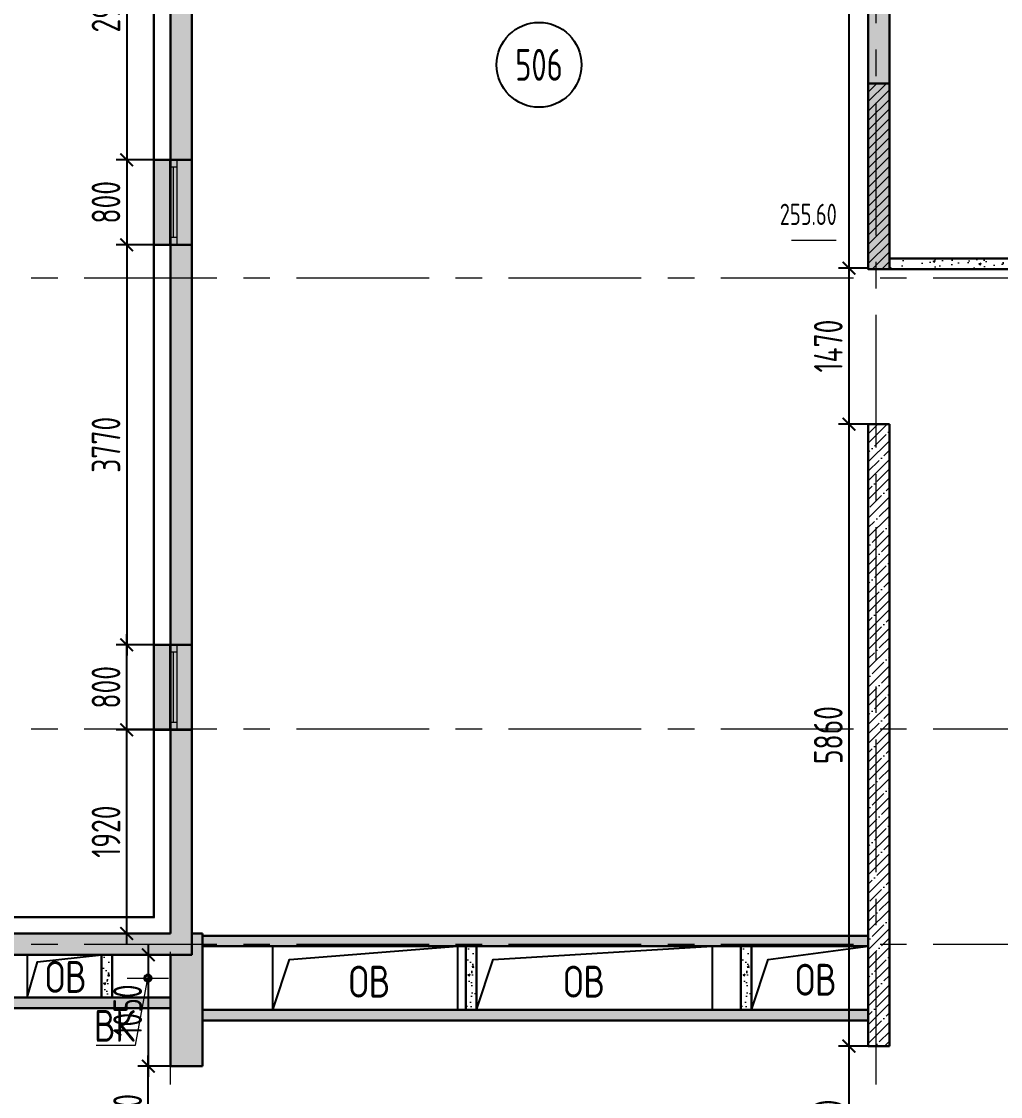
# Model space of a CAD drawing. Header units: millimetres. Extents: x -360149 to 682031, y -35655 to 209517.
# Drawn here: x 334400 to 343626, y 63281 to 73410 of the extents above; entities that cross this region are included whole.
import ezdxf
from ezdxf import colors
from ezdxf.entities.mleader import LeaderData, LeaderLine
from ezdxf.enums import TextEntityAlignment as Align
from ezdxf.math import Vec2, Vec3

# ---------------------------------------------------------------- set-up
doc = ezdxf.new("R2010")
doc.units = ezdxf.units.MM
doc.header["$MEASUREMENT"] = 0
doc.header["$PDMODE"] = 3
doc.header["$PDSIZE"] = -4
doc.linetypes.add('CENTER', pattern=[2, 1.25, -0.25, 0.25, -0.25])
doc.layers.get('0').update_dxf_attribs({"color": 250, "lineweight": 9})
doc.layers.get('Defpoints').update_dxf_attribs({"color": 6})
for name, color, linetype, lineweight in [('_ВК-К1', 14, 'Continuous', 40), ('АР_Маркер экспликации', 239, 'Continuous', 13), ('АР_Навесной фасад', 147, 'Continuous', 5), ('АР_Номер помещения', 1, 'Continuous', 25), ('АР_Окна БЛОК', 250, 'Continuous', 13), ('АР_Оси', 195, 'Continuous', 9), ('АР_Отметки', 250, 'Continuous', 15), ('АР_Перегородки газоблок', 165, 'Continuous', 30), ('АР_Перегородки газоблок_Штрих', 165, 'Continuous', 5), ('АР_Помещения_площадь', 19, 'Continuous', 9), ('АР_Сущ Несущая стена', 216, 'Continuous', 30), ('АР_Штриховка монолит', 250, 'Continuous', 9), ('Подвал', 250, 'Continuous', 30)]:
    doc.layers.add(name, color=color, linetype=linetype, lineweight=lineweight)
doc.layers.add('АР_Закладка сущ.проема', color=7, linetype='Continuous', lineweight=30, true_color=0xc70000)
doc.layers.add('АР_Закладка сущ.проема_штриховка', color=7, linetype='Continuous', lineweight=9, true_color=0xc70000)
doc.layers.add('АР_Отверстия', color=251, linetype='Continuous')
doc.layers.add('М_проемы ОВ 4-5эт', color=30, linetype='Continuous')
doc.layers.add('Для уточнения шахт ОВ', color=20, linetype='Continuous', lineweight=30, plot=False)
doc.styles.add('ICOCPEUR', font='isocpeur.ttf')
doc.styles.add('ISOCPEUR', font='isocpeur.ttf', dxfattribs={"width": 0.7})
doc.styles.get("Standard").update_dxf_attribs({"font": 'isocpeur.ttf', "width": 0.7})
doc.dimstyles.new('R_100', dxfattribs={"dimtxt": 270, "dimasz": 120, "dimexe": 100, "dimexo": 0, "dimgap": 60, "dimtad": 1, "dimdec": 0, "dimrnd": 5, "dimzin": 0, "dimdsep": 46, "dimtxsty": 'ISOCPEUR', "dimblk": 'ARCHTICK', "dimcen": 0, "dimdle": 100, "dimclrd": 256, "dimclre": 256, "dimclrt": 256, "dimadec": 0, "dimazin": 0, "dimtfac": 2, "dimtdec": 0, "dimtofl": 0, "dimtmove": 1, "dimatfit": 3, "dimfxl": 1, "dimtvp": 3, "dimtolj": 1, "dimtzin": 0, "dimarcsym": 0})
pattern_1 = [(50, (134544, 0), (215.17805, -18.82564), [22.5, -247.5]), (355, (134544, 0), (-41.6254, 225.65764), [18, -198]), (100.45144, (134561.93, -1.57), (173.55265, 206.832), [19.12206, -210.34263]), (46.1842, (134544, 60), (320.1724, -49.6558), [33.75, -371.25]), (96.63564, (134570.68, 55.86), (280.3986, 292.2356), [28.6831, -315.51413]), (351.18416, (134544, 60), (280.3986, 292.2356), [27, -297]), (21, (134574, 45), (179.07212, -120.78567), [22.5, -247.5]), (326, (134574, 45), (72.9946, 217.54501), [18, -198]), (71.45144, (134588.92, 34.93), (252.06671, 96.75935), [19.12206, -210.34263]), (37.5, (134544, 0), (3.647957, 99.868156), [0, -195.6, 0, -201, 0, -198.75]), (7.5, (134544, 0), (78.92086, 118.323514), [0, -114.6, 0, -191.1, 0, -75.75]), (327.5, (134477.1, 0), (160.14673, -6.766462), [0, -75, 0, -234, 0, -310.5]), (317.5, (134447.1, 0), (174.95585, 30.031495), [0, -97.5, 0, -155.4, 0, -220.5])]

# ---------------------------------------------------------------- blocks, each defined once
blk = doc.blocks.new('*U368')
at = {"true_color": 0xffffff}
h = blk.add_hatch(color=7, dxfattribs=at)
h.dxf.hatch_style = 1
h.paths.add_polyline_path([(-800, 140), (0, 140), (0, -220), (-800, -220)])
at = {"lineweight": 30}
for p, q in [((-800, 140), (-800, -220)), ((0, 140), (0, -220))]:
    blk.add_line(p, q, dxfattribs=at)
for p, q in [((-800, 140), (0, 140)), ((-800, 140), (-800, 140)), ((-800, 140), (-800, 140)), ((0, 140), (0, 140)), ((0, 140), (0, 140)), ((-800, 0), (0, 0)), ((-800, -70), (0, -70)), ((-730, 0), (-730, -70)), ((-730, -35), (-70, -35)), ((-70, 0), (-70, -70)), ((0, -220), (-800, -220))]:
    blk.add_line(p, q)
blk = doc.blocks.new('_ArchTick')
at = {"color": 0, "linetype": 'ByBlock', "const_width": 0.15}
blk.add_lwpolyline([(-0.5, -0.5), (0.5, 0.5)], dxfattribs=at)
blk = doc.blocks.new('*D720')
at = {"layer": 'Defpoints', "lineweight": -2, "ltscale": 100, "transparency": 16777216}
for p, q in [((335595, 64716), (335595, 63466)), ((335805, 64616), (335495, 64616)), ((335805, 63566), (335495, 63566))]:
    blk.add_line(p, q, dxfattribs=at)
at = {"layer": 'Defpoints', "color": 0, "lineweight": 13, "ltscale": 100, "transparency": 16777216}
for p in [(335805, 64616), (335595, 63566), (335805, 63566)]:
    blk.add_point(p, dxfattribs=at)
at = {"layer": 'Defpoints', "lineweight": -2, "ltscale": 100, "transparency": 16777216, "xscale": 120, "yscale": 120, "zscale": 120}
for p, rotation in [((335595, 64616), 90), ((335595, 63566), 270)]:
    blk.add_blockref('_ArchTick', p, dxfattribs=dict(at, rotation=rotation))
at = {"layer": 'Defpoints', "lineweight": 30, "ltscale": 100, "transparency": 16777216, "insert": (335400, 64091), "char_height": 270, "attachment_point": 5, "rotation": 90, "style": 'ISOCPEUR'}
blk.add_mtext('\\A1;1050', dxfattribs=at)
blk = doc.blocks.new('*D721')
at = {"layer": 'Defpoints', "lineweight": -2, "ltscale": 100, "transparency": 16777216}
for p, q in [((335595, 62546), (335595, 63666)), ((335805, 63566), (335495, 63566)), ((335805, 62646), (335495, 62646))]:
    blk.add_line(p, q, dxfattribs=at)
at = {"layer": 'Defpoints', "color": 0, "lineweight": 13, "ltscale": 100, "transparency": 16777216}
for p in [(335595, 63566), (335805, 63566), (335805, 62646)]:
    blk.add_point(p, dxfattribs=at)
at = {"layer": 'Defpoints', "lineweight": -2, "ltscale": 100, "transparency": 16777216, "xscale": 120, "yscale": 120, "zscale": 120}
for p, rotation in [((335595, 63566), 90), ((335595, 62646), 270)]:
    blk.add_blockref('_ArchTick', p, dxfattribs=dict(at, rotation=rotation))
at = {"layer": 'Defpoints', "lineweight": 30, "ltscale": 100, "transparency": 16777216, "insert": (335400, 63106), "char_height": 270, "attachment_point": 5, "rotation": 90, "style": 'ISOCPEUR'}
blk.add_mtext('\\A1;920', dxfattribs=at)
blk = doc.blocks.new('*D718')
at = {"layer": 'Defpoints', "lineweight": -2, "ltscale": 100, "transparency": 16777216}
for p, q in [((342198, 63856), (342198, 62156)), ((342380, 63756), (342098, 63756)), ((342380, 62256), (342098, 62256))]:
    blk.add_line(p, q, dxfattribs=at)
at = {"layer": 'Defpoints', "color": 0, "lineweight": 13, "ltscale": 100, "transparency": 16777216}
for p in [(342380, 63756), (342198, 62256), (342380, 62256)]:
    blk.add_point(p, dxfattribs=at)
at = {"layer": 'Defpoints', "lineweight": -2, "ltscale": 100, "transparency": 16777216, "xscale": 120, "yscale": 120, "zscale": 120}
for p, rotation in [((342198, 63756), 90), ((342198, 62256), 270)]:
    blk.add_blockref('_ArchTick', p, dxfattribs=dict(at, rotation=rotation))
at = {"layer": 'Defpoints', "lineweight": 30, "ltscale": 100, "transparency": 16777216, "insert": (342003, 63006), "char_height": 270, "attachment_point": 5, "rotation": 90, "style": 'ISOCPEUR'}
blk.add_mtext('\\A1;1500', dxfattribs=at)
blk = doc.blocks.new('*D719')
at = {"layer": 'Defpoints', "lineweight": -2, "ltscale": 100, "transparency": 16777216}
for p, q in [((342198, 69716), (342198, 63656)), ((342380, 69616), (342098, 69616)), ((342380, 63756), (342098, 63756))]:
    blk.add_line(p, q, dxfattribs=at)
at = {"layer": 'Defpoints', "color": 0, "lineweight": 13, "ltscale": 100, "transparency": 16777216}
for p in [(342380, 69616), (342198, 63756), (342380, 63756)]:
    blk.add_point(p, dxfattribs=at)
at = {"layer": 'Defpoints', "lineweight": -2, "ltscale": 100, "transparency": 16777216, "xscale": 120, "yscale": 120, "zscale": 120}
for p, rotation in [((342198, 69616), 90), ((342198, 63756), 270)]:
    blk.add_blockref('_ArchTick', p, dxfattribs=dict(at, rotation=rotation))
at = {"layer": 'Defpoints', "lineweight": 30, "ltscale": 100, "transparency": 16777216, "insert": (342003, 66686), "char_height": 270, "attachment_point": 5, "rotation": 90, "style": 'ISOCPEUR'}
blk.add_mtext('\\A1;5860', dxfattribs=at)
blk = doc.blocks.new('*D662')
at = {"layer": 'Defpoints', "lineweight": -2, "ltscale": 100, "transparency": 16777216}
for p, q in [((342198, 71186), (342198, 69516)), ((342380, 71086), (342098, 71086)), ((342380, 69616), (342098, 69616))]:
    blk.add_line(p, q, dxfattribs=at)
at = {"layer": 'Defpoints', "color": 0, "lineweight": 13, "ltscale": 100, "transparency": 16777216}
for p in [(342380, 71086), (342198, 69616), (342380, 69616)]:
    blk.add_point(p, dxfattribs=at)
at = {"layer": 'Defpoints', "lineweight": -2, "ltscale": 100, "transparency": 16777216, "xscale": 120, "yscale": 120, "zscale": 120}
for p, rotation in [((342198, 71086), 90), ((342198, 69616), 270)]:
    blk.add_blockref('_ArchTick', p, dxfattribs=dict(at, rotation=rotation))
at = {"layer": 'Defpoints', "lineweight": 30, "ltscale": 100, "transparency": 16777216, "insert": (342003, 70351), "char_height": 270, "attachment_point": 5, "rotation": 90, "style": 'ISOCPEUR'}
blk.add_mtext('\\A1;1470', dxfattribs=at)
blk = doc.blocks.new('*D724')
at = {"layer": 'Defpoints', "lineweight": -2, "ltscale": 100, "transparency": 16777216}
for p, q in [((342198, 82586), (342198, 70986)), ((342380, 82486), (342098, 82486)), ((342380, 71086), (342098, 71086))]:
    blk.add_line(p, q, dxfattribs=at)
at = {"layer": 'Defpoints', "color": 0, "lineweight": 13, "ltscale": 100, "transparency": 16777216}
for p in [(342380, 82486), (342198, 71086), (342380, 71086)]:
    blk.add_point(p, dxfattribs=at)
at = {"layer": 'Defpoints', "lineweight": -2, "ltscale": 100, "transparency": 16777216, "xscale": 120, "yscale": 120, "zscale": 120}
for p, rotation in [((342198, 82486), 90), ((342198, 71086), 270)]:
    blk.add_blockref('_ArchTick', p, dxfattribs=dict(at, rotation=rotation))
at = {"layer": 'Defpoints', "lineweight": 30, "ltscale": 100, "transparency": 16777216, "insert": (342003, 76786), "char_height": 270, "attachment_point": 5, "rotation": 90, "style": 'ISOCPEUR'}
blk.add_mtext('\\A1;11400', dxfattribs=at)
blk = doc.blocks.new('*D749')
at = {"layer": 'Defpoints', "lineweight": -2, "ltscale": 100, "transparency": 16777216}
for p, q in [((335391, 64716), (335391, 66836)), ((335805, 66736), (335291, 66736)), ((335805, 64816), (335291, 64816))]:
    blk.add_line(p, q, dxfattribs=at)
at = {"layer": 'Defpoints', "color": 0, "lineweight": 13, "ltscale": 100, "transparency": 16777216}
for p in [(335391, 66736), (335805, 66736), (335805, 64816)]:
    blk.add_point(p, dxfattribs=at)
at = {"layer": 'Defpoints', "lineweight": -2, "ltscale": 100, "transparency": 16777216, "xscale": 120, "yscale": 120, "zscale": 120}
for p, rotation in [((335391, 66736), 90), ((335391, 64816), 270)]:
    blk.add_blockref('_ArchTick', p, dxfattribs=dict(at, rotation=rotation))
at = {"layer": 'Defpoints', "lineweight": 30, "ltscale": 100, "transparency": 16777216, "insert": (335196, 65776), "char_height": 270, "attachment_point": 5, "rotation": 90, "style": 'ISOCPEUR'}
blk.add_mtext('\\A1;1920', dxfattribs=at)
blk = doc.blocks.new('*D752')
at = {"layer": 'Defpoints', "lineweight": -2, "ltscale": 100, "transparency": 16777216}
for p, q in [((335391, 66636), (335391, 67636)), ((335645, 67536), (335291, 67536)), ((335645, 66736), (335291, 66736))]:
    blk.add_line(p, q, dxfattribs=at)
at = {"layer": 'Defpoints', "color": 0, "lineweight": 13, "ltscale": 100, "transparency": 16777216}
for p in [(335391, 67536), (335645, 67536), (335645, 66736)]:
    blk.add_point(p, dxfattribs=at)
at = {"layer": 'Defpoints', "lineweight": -2, "ltscale": 100, "transparency": 16777216, "xscale": 120, "yscale": 120, "zscale": 120}
for p, rotation in [((335391, 67536), 90), ((335391, 66736), 270)]:
    blk.add_blockref('_ArchTick', p, dxfattribs=dict(at, rotation=rotation))
at = {"layer": 'Defpoints', "lineweight": 30, "ltscale": 100, "transparency": 16777216, "insert": (335196, 67136), "char_height": 270, "attachment_point": 5, "rotation": 90, "style": 'ISOCPEUR'}
blk.add_mtext('\\A1;800', dxfattribs=at)
blk = doc.blocks.new('*D753')
at = {"layer": 'Defpoints', "lineweight": -2, "ltscale": 100, "transparency": 16777216}
for p, q in [((335391, 71406), (335391, 67436)), ((335645, 71306), (335291, 71306)), ((335645, 67536), (335291, 67536))]:
    blk.add_line(p, q, dxfattribs=at)
at = {"layer": 'Defpoints', "color": 0, "lineweight": 13, "ltscale": 100, "transparency": 16777216}
for p in [(335645, 71306), (335391, 67536), (335645, 67536)]:
    blk.add_point(p, dxfattribs=at)
at = {"layer": 'Defpoints', "lineweight": -2, "ltscale": 100, "transparency": 16777216, "xscale": 120, "yscale": 120, "zscale": 120}
for p, rotation in [((335391, 71306), 90), ((335391, 67536), 270)]:
    blk.add_blockref('_ArchTick', p, dxfattribs=dict(at, rotation=rotation))
at = {"layer": 'Defpoints', "lineweight": 30, "ltscale": 100, "transparency": 16777216, "insert": (335196, 69421), "char_height": 270, "attachment_point": 5, "rotation": 90, "style": 'ISOCPEUR'}
blk.add_mtext('\\A1;3770', dxfattribs=at)
blk = doc.blocks.new('*D754')
at = {"layer": 'Defpoints', "lineweight": -2, "ltscale": 100, "transparency": 16777216}
for p, q in [((335391, 72206), (335391, 71206)), ((335645, 72106), (335291, 72106)), ((335645, 71306), (335291, 71306))]:
    blk.add_line(p, q, dxfattribs=at)
at = {"layer": 'Defpoints', "color": 0, "lineweight": 13, "ltscale": 100, "transparency": 16777216}
for p in [(335645, 72106), (335391, 71306), (335645, 71306)]:
    blk.add_point(p, dxfattribs=at)
at = {"layer": 'Defpoints', "lineweight": -2, "ltscale": 100, "transparency": 16777216, "xscale": 120, "yscale": 120, "zscale": 120}
for p, rotation in [((335391, 72106), 90), ((335391, 71306), 270)]:
    blk.add_blockref('_ArchTick', p, dxfattribs=dict(at, rotation=rotation))
at = {"layer": 'Defpoints', "lineweight": 30, "ltscale": 100, "transparency": 16777216, "insert": (335196, 71706), "char_height": 270, "attachment_point": 5, "rotation": 90, "style": 'ISOCPEUR'}
blk.add_mtext('\\A1;800', dxfattribs=at)
blk = doc.blocks.new('*D668')
at = {"layer": 'Defpoints', "lineweight": -2, "ltscale": 100, "transparency": 16777216}
for p, q in [((335391, 75146), (335391, 72006)), ((335645, 75046), (335291, 75046)), ((335645, 72106), (335291, 72106))]:
    blk.add_line(p, q, dxfattribs=at)
at = {"layer": 'Defpoints', "color": 0, "lineweight": 13, "ltscale": 100, "transparency": 16777216}
for p in [(335645, 75046), (335391, 72106), (335645, 72106)]:
    blk.add_point(p, dxfattribs=at)
at = {"layer": 'Defpoints', "lineweight": -2, "ltscale": 100, "transparency": 16777216, "xscale": 120, "yscale": 120, "zscale": 120}
for p, rotation in [((335391, 75046), 90), ((335391, 72106), 270)]:
    blk.add_blockref('_ArchTick', p, dxfattribs=dict(at, rotation=rotation))
at = {"layer": 'Defpoints', "lineweight": 30, "ltscale": 100, "transparency": 16777216, "insert": (335196, 73576), "char_height": 270, "attachment_point": 5, "rotation": 90, "style": 'ISOCPEUR'}
blk.add_mtext('\\A1;2940', dxfattribs=at)
blk = doc.blocks.new('_DotSmall')
at = {"color": 0, "linetype": 'ByBlock', "const_width": 0.5}
blk.add_lwpolyline([(-0.0625, 0, 1), (0.0625, 0, 1)], format="xyb", close=True, dxfattribs=at)
blk = doc.blocks.new('A$C6552fe61')
at = {"layer": '_ВК-К1', "color": 18, "lineweight": 9, "ltscale": 100, "true_color": 0x000000}
for p, q in [((0, 192), (0, -192)), ((-195, 0), (195, 0))]:
    blk.add_line(p, q, dxfattribs=at)
blk = doc.blocks.new('*U1725')
at = {"layer": 'АР_Номер помещения', "color": 7}
blk.add_circle((-15017, -5998), 400, dxfattribs=at)
at = {"layer": 'АР_Помещения_площадь', "color": 7}
blk.add_line((-12215, -7654), (-12637, -7654), dxfattribs=at)
at = {"color": 7, "style": 'ISOCPEUR', "width": 0.7, "flags": 1}
blk.add_attdef('КАТЕГОРИЯ', (-499, -2092), '', height=250, dxfattribs=at)
at = {"layer": 'АР_Номер помещения', "color": 7, "style": 'ISOCPEUR', "width": 0.7}
blk.add_attdef('НОМЕР_ПОМЕЩЕНИЯ', text='', height=300, dxfattribs=at).set_placement((-15017, -5998), align=Align.MIDDLE_CENTER)
at = {"layer": 'АР_Помещения_площадь', "color": 7, "lineweight": 30, "width": 0.7, "flags": 104}
blk.add_attdef('ИМЯ_ПОМЕЩЕНИЯ', text='', height=100, dxfattribs=at).set_placement((158, 1217), align=Align.MIDDLE_CENTER)
at = {"layer": 'АР_Помещения_площадь', "color": 7, "style": 'ISOCPEUR', "width": 0.7}
blk.add_attdef('ПЛОЩАДЬ_ПОМЕЩЕНИЯ', text='', height=200, dxfattribs=at).set_placement((-12210, -7407), align=Align.MIDDLE_RIGHT)

msp = doc.modelspace()

# ---------------------------------------------------------------- hatches: boundary and pattern name
at = {"layer": 'АР_Закладка сущ.проема_штриховка', "ltscale": 100, "true_color": 0xff0505}
h = msp.add_hatch(dxfattribs=at)
h.set_pattern_fill('ANSI31', color=1, scale=20)
h.set_pattern_definition([(45, (222198.76, -11245.566), (-44.90128, 44.90128), [])])
h.paths.add_polyline_path([(342379.61, 72825.68), (342379.61, 71075.68), (342579.61, 71075.68), (342579.61, 72825.68)])
at = {"layer": 'АР_Перегородки газоблок_Штрих', "ltscale": 100}
h = msp.add_hatch(dxfattribs=at)
h.set_pattern_fill('AR-CONC', color=256, scale=30)
h.set_pattern_definition([(50, (-38625, -3920.07), (215.178055, -18.82564), [22.5, -247.5]), (355, (-38625, -3920.07), (-41.6254, 225.65764), [18, -198]), (100.451444, (-38607.07, -3921.64), (173.55265, 206.832), [19.12206, -210.34263]), (46.1842, (-38625, -3860.07), (320.1724, -49.65578), [33.75, -371.25]), (96.63564, (-38598.32, -3864.2), (280.39858, 292.23558), [28.6831, -315.51413]), (351.18416, (-38625, -3860.07), (280.39858, 292.23558), [27, -297]), (21, (-38595, -3875.07), (179.072116, -120.78567), [22.5, -247.5]), (326, (-38595, -3875.07), (72.9946, 217.54501), [18, -198]), (71.451445, (-38580.08, -3885.14), (252.06671, 96.75935), [19.12206, -210.34263]), (37.5, (-38625, -3920.07), (3.647957, 99.868156), [0, -195.6, 0, -201, 0, -198.75]), (7.5, (-38625, -3920.07), (78.92086, 118.323514), [0, -114.6, 0, -191.1, 0, -75.75]), (327.5, (-38691.9, -3920.07), (160.146731, -6.766462), [0, -75, 0, -234, 0, -310.5]), (317.5, (-38721.9, -3920.07), (174.95585, 30.031495), [0, -97.5, 0, -155.4, 0, -220.5])])
h.paths.add_polyline_path([(343824.61, 71075.68), (343824.61, 71175.68), (342579.61, 71175.68), (342579.61, 71075.68)])
h.paths.add_polyline_path([(344994.61, 71175.68), (344994.61, 71075.68), (346519.61, 71075.68), (346519.61, 71175.68)])
h = msp.add_hatch(dxfattribs=at)
h.set_pattern_fill('AR-CONC', color=256, scale=30)
h.set_pattern_definition(pattern_1)
h.paths.add_polyline_path([(342379.97, 64795.68), (336104.61, 64795.68), (336104.61, 64695.68), (342379.61, 64696.53), (342379.26, 64695.68)])
h = msp.add_hatch(dxfattribs=at)
h.set_pattern_fill('AR-CONC', color=256, scale=30)
h.set_pattern_definition([(50, (131851.8, 2e-05), (215.17805, -18.82564), [22.5, -247.5]), (355, (131851.8, 2e-05), (-41.6254, 225.65764), [18, -198]), (100.45144, (131869.73, -1.57), (173.55265, 206.832), [19.12206, -210.34263]), (46.1842, (131851.8, 60), (320.1724, -49.6558), [33.75, -371.25]), (96.63564, (131878.48, 55.86), (280.3986, 292.2356), [28.6831, -315.51413]), (351.18416, (131851.8, 60), (280.3986, 292.2356), [27, -297]), (21, (131881.8, 45), (179.07212, -120.78567), [22.5, -247.5]), (326, (131881.8, 45), (72.9946, 217.54501), [18, -198]), (71.45144, (131896.72, 34.93), (252.06671, 96.75935), [19.12206, -210.34263]), (37.5, (131851.795, 2e-05), (3.647957, 99.868156), [0, -195.6, 0, -201, 0, -198.75]), (7.5, (131851.8, 2e-05), (78.92086, 118.323514), [0, -114.6, 0, -191.1, 0, -75.75]), (327.5, (131784.895, 2e-05), (160.14673, -6.766462), [0, -75, 0, -234, 0, -310.5]), (317.5, (131754.9, 2e-05), (174.95585, 30.031495), [0, -97.5, 0, -155.4, 0, -220.5])])
h.paths.add_polyline_path([(338687.41, 64695.68), (338587.41, 64695.68), (338587.41, 64095.68), (338687.41, 64095.68)])
h = msp.add_hatch(dxfattribs=at)
h.set_pattern_fill('AR-CONC', color=256, scale=30)
h.set_pattern_definition([(50, (134444, 2e-05), (215.17805, -18.82564), [22.5, -247.5]), (355, (134444, 2e-05), (-41.6254, 225.65764), [18, -198]), (100.45144, (134461.93, -1.57), (173.55265, 206.832), [19.12206, -210.34263]), (46.1842, (134444, 60), (320.1724, -49.6558), [33.75, -371.25]), (96.63564, (134470.68, 55.86), (280.3986, 292.2356), [28.6831, -315.51413]), (351.18416, (134444, 60), (280.3986, 292.2356), [27, -297]), (21, (134474, 45), (179.07212, -120.78567), [22.5, -247.5]), (326, (134474, 45), (72.9946, 217.54501), [18, -198]), (71.45144, (134488.92, 34.93), (252.06671, 96.75935), [19.12206, -210.34263]), (37.5, (134444, 2e-05), (3.647957, 99.868156), [0, -195.6, 0, -201, 0, -198.75]), (7.5, (134444, 2e-05), (78.92086, 118.323514), [0, -114.6, 0, -191.1, 0, -75.75]), (327.5, (134377.1, 2e-05), (160.14673, -6.766462), [0, -75, 0, -234, 0, -310.5]), (317.5, (134347.1, 2e-05), (174.95585, 30.031495), [0, -97.5, 0, -155.4, 0, -220.5])])
h.paths.add_polyline_path([(341279.61, 64695.68), (341179.61, 64695.68), (341179.61, 64095.68), (341279.61, 64095.68)])
h = msp.add_hatch(dxfattribs=at)
h.set_pattern_fill('AR-CONC', color=256, scale=30)
h.set_pattern_definition([(50, (128417.63, -80), (215.17805, -18.82564), [22.5, -247.5]), (355, (128417.63, -80), (-41.6254, 225.65764), [18, -198]), (100.45144, (128435.56, -81.57), (173.55265, 206.832), [19.12206, -210.34263]), (46.1842, (128417.63, -20), (320.1724, -49.6558), [33.75, -371.25]), (96.63564, (128444.3, -24.14), (280.3986, 292.2356), [28.6831, -315.51413]), (351.18416, (128417.63, -20), (280.3986, 292.2356), [27, -297]), (21, (128447.63, -35), (179.07212, -120.78567), [22.5, -247.5]), (326, (128447.63, -35), (72.9946, 217.54501), [18, -198]), (71.45144, (128462.55, -45.07), (252.06671, 96.75935), [19.12206, -210.34263]), (37.5, (128417.63, -80), (3.647957, 99.868156), [0, -195.6, 0, -201, 0, -198.75]), (7.5, (128417.63, -80), (78.92086, 118.323514), [0, -114.6, 0, -191.1, 0, -75.75]), (327.5, (128350.73, -80), (160.14673, -6.766462), [0, -75, 0, -234, 0, -310.5]), (317.5, (128320.73, -80), (174.95585, 30.031495), [0, -97.5, 0, -155.4, 0, -220.5])])
h.paths.add_polyline_path([(335253.24, 64615.68), (335153.24, 64615.68), (335153.24, 64213.43), (335253.24, 64213.43)])
h = msp.add_hatch(dxfattribs=at)
h.set_pattern_fill('AR-CONC', color=256, scale=30)
h.set_pattern_definition([(50, (406420.31, 0), (215.17805, -18.82564), [22.5, -247.5]), (355, (406420.31, 0), (-41.6254, 225.65764), [18, -198]), (100.45144, (406438.24, -1.57), (173.55265, 206.832), [19.12206, -210.34263]), (46.1842, (406420.3, 60), (320.1724, -49.6558), [33.75, -371.25]), (96.63564, (406447, 55.86), (280.3986, 292.2356), [28.6831, -315.5141]), (351.18416, (406420.3, 60), (280.3986, 292.2356), [27, -297]), (21, (406450.31, 45), (179.0721, -120.78567), [22.5, -247.5]), (326, (406450.31, 45), (72.9946, 217.545), [18, -198]), (71.45144, (406465.23, 34.93), (252.0667, 96.75935), [19.12206, -210.34263]), (37.5, (406420.31, 0), (3.647957, 99.868156), [0, -195.6, 0, -201, 0, -198.75]), (7.5, (406420.31, 0), (78.92086, 118.32351), [0, -114.6, 0, -191.1, 0, -75.75]), (327.5, (406353.41, 0), (160.14673, -6.76646), [0, -75, 0, -234, 0, -310.5]), (317.5, (406323.41, 0), (174.95585, 30.0315), [0, -97.5, 0, -155.4, 0, -220.5])])
h.paths.add_polyline_path([(335804.61, 64213.43), (335203.24, 64213.43), (335103.24, 64213.43), (329654.61, 64213.43), (329654.61, 64113.43), (335804.61, 64113.43)])
h = msp.add_hatch(dxfattribs=at)
h.set_pattern_fill('AR-CONC', color=256, scale=30)
h.set_pattern_definition(pattern_1)
h.paths.add_polyline_path([(342379.97, 64095.68), (336104.61, 64095.68), (336104.61, 63995.26), (342379.61, 63996.1), (342379.26, 63975.68)])
at = {"layer": 'АР_Штриховка монолит', "ltscale": 100}
h = msp.add_hatch(dxfattribs=at)
h.set_pattern_fill('ANSI35', color=256, scale=500)
h.paths.add_polyline_path([(336004.61, 82485.68), (342379.61, 82485.68), (342379.61, 71075.68), (342579.61, 71075.68), (342579.61, 82485.68), (346419.61, 82485.68), (346419.61, 82685.68), (335804.62, 82685.68), (335804.61, 82485.68), (336004.61, 82485.68)])
h = msp.add_hatch(dxfattribs=at)
h.set_pattern_fill('ANSI35', color=256, scale=500)
h.paths.add_polyline_path([(336004.56, 82485.68), (335804.56, 82485.68), (335804.56, 64815.68), (329454.61, 64815.68), (329454.61, 64615.68), (329654.61, 64615.68), (335804.61, 64615.68), (335804.61, 63565.68), (336104.61, 63565.68), (336104.61, 64815.68), (336004.61, 64815.68)])
h = msp.add_hatch(dxfattribs=at)
h.set_pattern_fill('ANSI35', color=256, scale=500)
h.paths.add_polyline_path([(342579.61, 69615.68), (342379.61, 69615.68), (342379.61, 63755.68), (342579.61, 63755.68)])

# ---------------------------------------------------------------- linework, layer by layer
at = {"layer": '_ВК-К1', "color": 18, "lineweight": 9, "ltscale": 100, "true_color": 0x000000}
msp.add_line((335489.25, 64395.84), (335693.16, 64395.84), dxfattribs=at)
at = {"layer": '_ВК-К1', "color": 18, "lineweight": 40, "ltscale": 100, "true_color": 0x000000}
msp.add_circle((335591.21, 64395.84), 30, dxfattribs=at)
at = {"layer": 'Defpoints', "color": 3, "lineweight": 30, "ltscale": 100}
msp.add_lwpolyline([(329654.61, 55305.68), (329654.61, 64615.68), (336004.61, 64615.68), (336004.61, 82485.68), (342238.81, 82485.68), (342379.61, 74952), (346719.61, 74865.68), (346719.61, 86350.68), (380919.61, 86350.68), (380919.61, 74865.68), (385229.61, 74865.68)], dxfattribs=at)
at = {"layer": 'АР_Закладка сущ.проема', "ltscale": 100}
msp.add_lwpolyline([(342579.61, 72825.68), (342379.61, 72825.68), (342379.61, 71075.68), (342579.61, 71075.68)], close=True, dxfattribs=at)
at = {"layer": 'АР_Навесной фасад', "ltscale": 100}
for p, q in [((335644.61, 64975.68), (335644.61, 82845.68)), ((335654.61, 64965.68), (335654.61, 82835.68)), ((329294.23, 64975.68), (335644.61, 64975.68)), ((329304.23, 64965.68), (335654.61, 64965.68))]:
    msp.add_line(p, q, dxfattribs=at)
at = {"layer": 'АР_Оси', "linetype": 'CENTER', "ltscale": 1000}
for p, q in [((335804.61, 53394.41), (335804.61, 87278.34)), ((342454.61, 53394.41), (342454.61, 82776.94)), ((316990.86, 70995.68), (400588.02, 70995.68)), ((316990.86, 66745.68), (400588.02, 66745.68)), ((316990.86, 64715.68), (400588.02, 64715.68))]:
    msp.add_line(p, q, dxfattribs=at)
at = {"layer": 'АР_Перегородки газоблок', "ltscale": 100}
for p, q in [((335153.24, 64213.43), (335153.24, 64615.68)), ((335253.24, 64213.43), (335253.24, 64615.68)), ((335804.61, 64213.43), (329654.61, 64213.43)), ((335804.61, 64113.43), (329654.61, 64113.43))]:
    msp.add_line(p, q, dxfattribs=at)
for points in [[(342579.61, 71175.68), (343824.61, 71175.68)], [(343824.61, 71075.68), (342579.61, 71075.68)], [(336104.61, 64795.68), (342379.61, 64795.68)], [(336104.61, 64695.68), (342379.61, 64695.68)], [(338587.41, 64695.68), (338587.41, 64095.68)], [(338687.41, 64695.68), (338687.41, 64095.68)], [(341179.61, 64695.68), (341179.61, 64095.68)], [(341279.61, 64695.68), (341279.61, 64095.68)], [(342379.61, 64095.68), (336104.61, 64095.68)], [(342379.61, 63995.68), (336104.61, 63995.68)]]:
    msp.add_lwpolyline(points, dxfattribs=at)
at = {"layer": 'АР_Сущ Несущая стена', "ltscale": 100}
for p, q in [((335804.61, 64815.68), (335804.61, 82685.68)), ((336004.61, 64815.68), (336004.61, 82485.68)), ((342379.61, 71075.68), (342379.61, 82485.68)), ((342579.61, 71075.68), (342579.61, 82485.68)), ((342379.61, 71075.68), (342579.61, 71075.68)), ((342379.61, 63755.68), (342379.61, 69615.68)), ((342579.61, 69615.68), (342379.61, 69615.68)), ((342579.61, 63755.68), (342579.61, 69615.68)), ((329454.61, 64815.68), (335804.61, 64815.68)), ((336004.61, 64815.68), (336104.61, 64815.68)), ((336104.61, 64815.68), (336104.61, 63565.68)), ((329654.61, 64615.68), (335804.61, 64615.68)), ((335804.61, 64615.68), (335804.61, 63565.68)), ((342379.61, 63755.68), (342579.61, 63755.68)), ((335804.61, 63565.68), (336104.61, 63565.68))]:
    msp.add_line(p, q, dxfattribs=at)
msp.add_lwpolyline([(350332.03, 61655.68), (342354.6, 61655.68), (342354.85, 55305.68), (329654.61, 55305.68), (329654.25, 64615.68), (336004.61, 64615.68), (336004.61, 82485.68), (346719.61, 82485.68), (346719.61, 86350.68), (380919.61, 86350.68), (380919.61, 82485.68), (391519.61, 82485.68), (391519.61, 64615.68), (397869.98, 64615.68), (397869.98, 55305.68), (385169.61, 55305.68), (385169.61, 61655.68), (380769.61, 61655.68)], dxfattribs=at)
at = {"layer": 'Для уточнения шахт ОВ', "color": 1, "lineweight": 9, "ltscale": 500}
msp.add_lwpolyline([(335102.84, 63763.18), (335473.08, 63764.94), (335591.21, 64395.84)], dxfattribs=at)
msp.add_lwpolyline([(335102.84, 63763.18), (335473.08, 63764.94), (335591.21, 64395.84)], dxfattribs=at)
msp.add_lwpolyline([(335102.84, 63763.18), (335473.08, 63764.94), (335591.21, 64395.84)], dxfattribs=at)
at = {"layer": 'М_проемы ОВ 4-5эт', "color": 1, "linetype": 'ByBlock'}
for points in [[(338508.51, 64095.68), (336768.64, 64095.68), (336768.64, 64695.68), (338508.51, 64695.68)], [(340908.51, 64095.68), (338687.41, 64095.68), (338687.41, 64695.68), (340908.51, 64695.68)], [(342379.61, 64095.68), (341279.61, 64095.68), (341279.61, 64695.68), (342379.61, 64695.68)], [(334453.24, 64214.55), (335153.24, 64214.55), (335153.24, 64614.55), (334453.24, 64614.55)]]:
    msp.add_lwpolyline(points, close=True, dxfattribs=at)
for points in [[(336768.64, 64095.68), (336924.78, 64572.48), (338508.51, 64695.68)], [(338687.41, 64095.68), (338843.55, 64572.48), (340908.51, 64695.68)], [(341279.61, 64095.68), (341435.75, 64572.48), (342379.61, 64695.68)], [(334453.24, 64213.43), (334551.5, 64549.15), (335153.24, 64614.55)]]:
    msp.add_lwpolyline(points, dxfattribs=at)

# ---------------------------------------------------------------- block references
at = {"layer": 'АР_Маркер экспликации', "color": 7}
ref = msp.add_blockref('*U1725', (354293.81, 78999.61), dxfattribs=at)
ref.add_attrib('НОМЕР_ПОМЕЩЕНИЯ', '506', dxfattribs={"layer": 'АР_Номер помещения', "color": 7, "height": 300, "style": 'ISOCPEUR', "width": 0.7}).set_placement((339276.52, 73001.26), align=Align.MIDDLE_CENTER)
ref.add_attrib('ПЛОЩАДЬ_ПОМЕЩЕНИЯ', '255.60', dxfattribs={"layer": 'АР_Помещения_площадь', "color": 7, "height": 200, "style": 'ISOCPEUR', "width": 0.7}).set_placement((342083.62, 71592.48), align=Align.MIDDLE_RIGHT)
at = {"layer": 'АР_Окна БЛОК', "rotation": 270}
for p in [(335864.61, 71305.68), (335864.61, 66735.68)]:
    msp.add_blockref('*U368', p, dxfattribs=at)
at = {"layer": 'Подвал', "lineweight": 13, "ltscale": 500}
msp.add_blockref('A$C6552fe61', (335591.21, 64395.84), dxfattribs=at)

# ---------------------------------------------------------------- texts
at = {"layer": 'АР_Отверстия', "ltscale": 100, "char_height": 300, "attachment_point": 5, "line_spacing_factor": 0.7, "style": 'ICOCPEUR'}
for insert in [(334816.9, 64407.32), (341885, 64380.6), (337678.01, 64362.78), (339701.29, 64362.78)]:
    msp.add_mtext('\\A1;{\\W0.8;ОВ}', dxfattribs=dict(at, insert=insert))
at = {"layer": 'АР_Отверстия', "color": 1, "ltscale": 100, "insert": (335274.7, 63945.97), "char_height": 300, "attachment_point": 5, "line_spacing_factor": 0.7, "style": 'ICOCPEUR'}
msp.add_mtext('\\A1;{\\W0.8;ВК}', dxfattribs=at)

# ---------------------------------------------------------------- dimensions: what is measured, and where the dimension line sits
at = {"layer": 'Defpoints', "color": 3, "lineweight": 30, "ltscale": 100}
for base, p1, p2, picture, middle in [((342198, 71085.68), (342379.61, 82485.68), (342379.61, 71085.68), '*D724', (342003, 76785.68)), ((335391, 72105.68), (335644.61, 75045.68), (335644.61, 72105.68), '*D668', (335196, 73575.68)), ((335391, 71305.68), (335644.61, 72105.68), (335644.61, 71305.68), '*D754', (335196, 71705.68)), ((335391, 67535.68), (335644.61, 71305.68), (335644.61, 67535.68), '*D753', (335196, 69420.68)), ((342198, 69615.68), (342379.61, 71085.68), (342379.61, 69615.68), '*D662', (342003, 70350.68)), ((342198, 63755.68), (342379.61, 69615.68), (342379.61, 63755.68), '*D719', (342003, 66685.68)), ((335391, 67535.68), (335644.61, 66735.68), (335644.61, 67535.68), '*D752', (335196, 67135.68)), ((335391, 66735.68), (335804.61, 64815.68), (335804.61, 66735.68), '*D749', (335196, 65775.68)), ((335595, 63565.68), (335804.61, 64615.68), (335804.61, 63565.68), '*D720', (335400, 64090.68)), ((342198, 62255.68), (342379.61, 63755.68), (342379.61, 62255.68), '*D718', (342003, 63005.68)), ((335595, 63565.68), (335804.61, 62645.68), (335804.61, 63565.68), '*D721', (335400, 63105.68))]:
    dim = msp.add_linear_dim(base=base, p1=p1, p2=p2, angle=90, dimstyle='R_100', override={"dimpost": '\\X', "dimfxl": 2.5, "dimarcsym": 1}, dxfattribs=at)
    dim.commit()
    dim.dimension.update_dxf_attribs({"geometry": picture, "text_midpoint": middle})

# ---------------------------------------------------------------- leaders
at = {"layer": 'АР_Отметки'}
ml = msp.add_multileader_mtext('Standard', dxfattribs=at)
ml.set_content('Л.4', color=256, style='ISOCPEUR')
ml.set_leader_properties(color=256, linetype='Continuous', lineweight=-1)
ml.set_arrow_properties(name='DOTSMALL')
ml.build(insert=Vec2(0, 0))
ml.multileader.update_dxf_attribs({"has_text_frame": 1, "text_left_attachment_type": 4, "text_right_attachment_type": 4, "dogleg_length": 100, "arrow_head_size": 180})
ctx = ml.context
ctx.base_point, ctx.char_height, ctx.arrow_head_size, ctx.landing_gap_size, ctx.plane_origin = Vec3(492034.94, 129862.56), 250, 180, 50, Vec3(520155.38, 117704.9)
ctx.left_attachment, ctx.right_attachment = 4, 4
notes = []
notes.append((ctx, [(0, (0, 0, 0), (0, 0), (1, 0), 1, [])]))
ctx.mtext.insert, ctx.mtext.width, ctx.mtext.line_spacing_style, ctx.mtext.flow_direction = Vec3(492084.94, 130195.89), 852.697, 2, 5
ml = msp.add_multileader_mtext('Standard', dxfattribs=at)
ml.set_content('+13,700', color=256, style='ISOCPEUR')
ml.set_leader_properties(color=256, linetype='Continuous', lineweight=-1)
ml.set_arrow_properties(name='DOTSMALL')
ml.build(insert=Vec2(0, 0))
ml.multileader.update_dxf_attribs({"has_text_frame": 1, "text_left_attachment_type": 4, "text_right_attachment_type": 4, "dogleg_length": 100, "arrow_head_size": 180})
ctx = ml.context
ctx.base_point, ctx.char_height, ctx.arrow_head_size, ctx.landing_gap_size, ctx.plane_origin = Vec3(384014.89, 81893.81), 250, 180, 50, Vec3(383765.52, 81232.99)
ctx.left_attachment, ctx.right_attachment = 4, 4
notes.append((ctx, [(0, (0, 0, 0), (0, 0), (1, 0), 1, [])]))
ctx.mtext.insert, ctx.mtext.width, ctx.mtext.line_spacing_style, ctx.mtext.flow_direction = Vec3(384064.89, 82227.15), 852.697, 2, 5
ml = msp.add_multileader_mtext('Standard', dxfattribs=at)
ml.set_content('+13,700', color=256, style='ISOCPEUR')
ml.set_leader_properties(color=256, linetype='Continuous', lineweight=-1)
ml.set_arrow_properties(name='DOTSMALL')
ml.build(insert=Vec2(0, 0))
ml.multileader.update_dxf_attribs({"has_text_frame": 1, "text_left_attachment_type": 4, "text_right_attachment_type": 4, "dogleg_length": 100, "arrow_head_size": 180})
ctx = ml.context
ctx.base_point, ctx.char_height, ctx.arrow_head_size, ctx.landing_gap_size, ctx.plane_origin = Vec3(345392.12, 81867.26), 250, 180, 50, Vec3(342582.14, 81015.72)
ctx.left_attachment, ctx.right_attachment = 4, 4
notes.append((ctx, [(0, (0, 0, 0), (0, 0), (1, 0), 1, [])]))
ctx.mtext.insert, ctx.mtext.width, ctx.mtext.line_spacing_style, ctx.mtext.flow_direction = Vec3(345442.12, 82200.59), 852.697, 2, 5
ml = msp.add_multileader_mtext('Standard', dxfattribs=at)
ml.set_content('Л.2', color=256, style='ISOCPEUR')
ml.set_leader_properties(color=256, linetype='Continuous', lineweight=-1)
ml.set_arrow_properties(name='DOTSMALL')
ml.build(insert=Vec2(0, 0))
ml.multileader.update_dxf_attribs({"has_text_frame": 1, "text_left_attachment_type": 4, "text_right_attachment_type": 4, "dogleg_length": 100, "arrow_head_size": 180})
ctx = ml.context
ctx.base_point, ctx.char_height, ctx.arrow_head_size, ctx.landing_gap_size, ctx.plane_origin = Vec3(342702.33, 81178.71, 0), 250, 180, 50, Vec3(406731.55, 68886.9, 0)
ctx.left_attachment, ctx.right_attachment = 4, 4
notes.append((ctx, [(0, (0, 0, 0), (0, 0), (1, 0), 1, [])]))
ctx.mtext.insert, ctx.mtext.width, ctx.mtext.line_spacing_style, ctx.mtext.flow_direction = Vec3(342752.33, 81512.04, 0), 852.697, 2, 5
ml = msp.add_multileader_mtext('Standard', dxfattribs=at)
ml.set_content('Л.1', color=256, style='ISOCPEUR')
ml.set_leader_properties(color=256, linetype='Continuous', lineweight=-1)
ml.set_arrow_properties(name='DOTSMALL')
ml.build(insert=Vec2(0, 0))
ml.multileader.update_dxf_attribs({"has_text_frame": 1, "text_left_attachment_type": 4, "text_right_attachment_type": 4, "dogleg_length": 100, "arrow_head_size": 180})
ctx = ml.context
ctx.base_point, ctx.char_height, ctx.arrow_head_size, ctx.landing_gap_size, ctx.plane_origin = Vec3(381447.11, 81026.53, 0), 250, 180, 50, Vec3(368551.08, 68485.68, 0)
ctx.left_attachment, ctx.right_attachment = 4, 4
notes.append((ctx, [(0, (0, 0, 0), (0, 0), (1, 0), 1, [])]))
ctx.mtext.insert, ctx.mtext.width, ctx.mtext.line_spacing_style, ctx.mtext.flow_direction = Vec3(381497.11, 81359.86, 0), 852.697, 2, 5
ml = msp.add_multileader_mtext('Standard', dxfattribs=at)
ml.set_content('+19,400', color=256, style='ISOCPEUR')
ml.set_leader_properties(color=256, linetype='Continuous', lineweight=-1)
ml.set_arrow_properties(name='DOTSMALL')
ml.build(insert=Vec2(0, 0))
ml.multileader.update_dxf_attribs({"has_text_frame": 1, "text_left_attachment_type": 4, "text_right_attachment_type": 4, "dogleg_length": 100, "arrow_head_size": 180})
ctx = ml.context
ctx.base_point, ctx.char_height, ctx.arrow_head_size, ctx.landing_gap_size, ctx.plane_origin = Vec3(521638.62, 76875.13), 250, 180, 50, Vec3(521557.22, 75164.44)
ctx.left_attachment, ctx.right_attachment = 4, 4
notes.append((ctx, [(0, (0, 0, 0), (0, 0), (1, 0), 1, [])]))
ctx.mtext.insert, ctx.mtext.width, ctx.mtext.defined_height, ctx.mtext.line_spacing_style, ctx.mtext.flow_direction = Vec3(521688.62, 77208.46), 696.0353, 776.46, 2, 5
ml = msp.add_multileader_mtext('Standard', dxfattribs=at)
ml.set_content('+19,400', color=256, style='ISOCPEUR')
ml.set_leader_properties(color=256, linetype='Continuous', lineweight=-1)
ml.set_arrow_properties(name='DOTSMALL')
ml.build(insert=Vec2(0, 0))
ml.multileader.update_dxf_attribs({"has_text_frame": 1, "text_left_attachment_type": 4, "text_right_attachment_type": 4, "dogleg_length": 100, "arrow_head_size": 180})
ctx = ml.context
ctx.base_point, ctx.char_height, ctx.arrow_head_size, ctx.landing_gap_size, ctx.plane_origin = Vec3(481272.79, 76579.15), 250, 180, 50, Vec3(481275.76, 74391.8)
ctx.left_attachment, ctx.right_attachment = 4, 4
notes.append((ctx, [(0, (0, 0, 0), (0, 0), (1, 0), 1, [])]))
ctx.mtext.insert, ctx.mtext.width, ctx.mtext.defined_height, ctx.mtext.line_spacing_style, ctx.mtext.flow_direction = Vec3(481322.79, 76912.48), 696.0353, 776.46, 2, 5
ml = msp.add_multileader_mtext('Standard', dxfattribs=at)
ml.set_content('+15,850', color=256, style='ISOCPEUR')
ml.set_leader_properties(color=256, linetype='Continuous', lineweight=-1)
ml.set_arrow_properties(name='DOTSMALL')
ml.build(insert=Vec2(0, 0))
ml.multileader.update_dxf_attribs({"has_text_frame": 1, "text_left_attachment_type": 4, "text_right_attachment_type": 4, "dogleg_length": 100, "arrow_head_size": 180})
ctx = ml.context
ctx.base_point, ctx.char_height, ctx.arrow_head_size, ctx.landing_gap_size, ctx.plane_origin = Vec3(345355.66, 75950.04), 250, 180, 50, Vec3(344052.42, 74742.44)
ctx.left_attachment, ctx.right_attachment = 4, 4
notes.append((ctx, [(0, (0, 0, 0), (0, 0), (1, 0), 1, [])]))
ctx.mtext.insert, ctx.mtext.width, ctx.mtext.defined_height, ctx.mtext.line_spacing_style, ctx.mtext.flow_direction = Vec3(345405.66, 76283.38), 696.0353, 776.46, 2, 5
ml = msp.add_multileader_mtext('Standard', dxfattribs=at)
ml.set_content('+15,850', color=256, style='ISOCPEUR')
ml.set_leader_properties(color=256, linetype='Continuous', lineweight=-1)
ml.set_arrow_properties(name='DOTSMALL')
ml.build(insert=Vec2(0, 0))
ml.multileader.update_dxf_attribs({"has_text_frame": 1, "text_left_attachment_type": 4, "text_right_attachment_type": 4, "dogleg_length": 100, "arrow_head_size": 180})
ctx = ml.context
ctx.base_point, ctx.char_height, ctx.arrow_head_size, ctx.landing_gap_size, ctx.plane_origin = Vec3(381319.93, 75537.42), 250, 180, 50, Vec3(382244.93, 73193.83)
ctx.left_attachment, ctx.right_attachment = 4, 4
notes.append((ctx, [(0, (0, 0, 0), (0, 0), (1, 0), 1, [])]))
ctx.mtext.insert, ctx.mtext.width, ctx.mtext.line_spacing_style, ctx.mtext.flow_direction = Vec3(381369.93, 75870.75), 852.697, 2, 5
ml = msp.add_multileader_mtext('Standard', dxfattribs=at)
ml.set_content('+15,850', color=256, style='ISOCPEUR')
ml.set_leader_properties(color=256, linetype='Continuous', lineweight=-1)
ml.set_arrow_properties(name='DOTSMALL')
ml.build(insert=Vec2(0, 0))
ml.multileader.update_dxf_attribs({"has_text_frame": 1, "text_left_attachment_type": 4, "text_right_attachment_type": 4, "dogleg_length": 100, "arrow_head_size": 180})
ctx = ml.context
ctx.base_point, ctx.char_height, ctx.arrow_head_size, ctx.landing_gap_size, ctx.plane_origin = Vec3(356831.01, 72781.99), 250, 180, 50, Vec3(357756.01, 70438.4)
ctx.left_attachment, ctx.right_attachment = 4, 4
notes.append((ctx, [(0, (0, 0, 0), (0, 0), (1, 0), 1, [])]))
ctx.mtext.insert, ctx.mtext.width, ctx.mtext.line_spacing_style, ctx.mtext.flow_direction = Vec3(356881.01, 73115.33), 852.697, 2, 5
for ctx, leaders in notes:
    for number, flags, end, landing, length, lines in leaders:
        leader = LeaderData()
        leader.index, (leader.has_last_leader_line, leader.has_dogleg_vector, leader.attachment_direction) = number, flags
        leader.last_leader_point, leader.dogleg_vector, leader.dogleg_length = Vec3(end), Vec3(landing), length
        for number, points, colour, breaks in lines:
            line = LeaderLine()
            line.index, line.vertices, line.color, line.breaks = number, Vec3.list(points), colors.encode_raw_color(colour), breaks
            leader.lines.append(line)
        ctx.leaders.append(leader)

doc.saveas('drawing.dxf')
